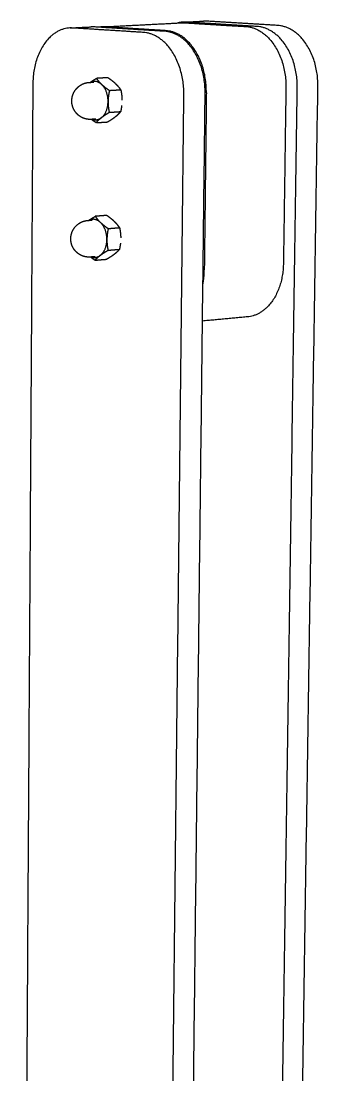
# Model space of a CAD drawing. Header units: millimetres. Extents: x -758 to 466, y 0 to 1570.
# Drawn here: x 44.1 to 143.2, y 352.5 to 704.9 of the extents above; entities that cross this region are included whole.
import ezdxf

# ---------------------------------------------------------------- set-up
doc = ezdxf.new("R2010")
doc.units = ezdxf.units.MM
doc.header["$MEASUREMENT"] = 0
doc.layers.add('Utwórz2D linie widoczne', color=7, linetype='Continuous', true_color=0x000000)

msp = doc.modelspace()

# ---------------------------------------------------------------- linework, layer by layer
at = {"layer": 'Utwórz2D linie widoczne'}
for points, weights in [([(61.37, 702.62), (48.14, 703.46), (48.02, 683.94)], [2220.96266032, 1580.8817501, 2239.86270744]), ([(68.47, 702.99), (67.95, 703.02), (67.44, 702.99)], [1, 0.998379504108, 1]), ([(72.25, 702.99), (71.2, 703.06), (70.16, 702.88)], [1, 0.993318880205, 1]), ([(105.56, 680.71), (105.79, 700.65), (92.05, 701.51)], [2191.02560776, 1546.34870574, 2201.609063]), ([(105.96, 680.97), (106.2, 700.87), (92.48, 701.73)], [2194.79024462, 1549.01070599, 2205.37369986]), ([(99.2, 704.57), (97.75, 704.66), (96.33, 704.29)], [1, 0.987746512094, 1]), ([(97.76, 704.37), (98.28, 704.39), (98.8, 704.36)], [1, 0.998422443822, 1]), ([(106.08, 704.92), (105.56, 704.95), (105.05, 704.93)], [1, 0.998438302445, 1]), ([(119.07, 703.13), (132.81, 702.29), (132.53, 682.6)], [2229.80841988, 1566.28866222, 2219.22496464]), ([(136.32, 682.6), (136.61, 702.29), (122.84, 703.13)], [2219.31844147, 1566.35476032, 2229.90189672]), ([(143.21, 683.02), (143.5, 702.66), (129.73, 703.49)], [2225.74863095, 1570.90159091, 2236.3320862]), ([(98.45, 680.27), (98.67, 700.28), (84.95, 701.14)], [2184.59541828, 1541.80187516, 2195.17887352]), ([(71, 683.74), (69.2, 685.4), (67.24, 684.44)], [2204.73391872, 1956.22454173, 2131.77445168]), ([(73.14, 678.01), (73.18, 681.72), (71, 683.74)], [2203.50877087, 1907.61884995, 2204.73391872]), ([(70.91, 672.61), (73.11, 674.3), (73.14, 678.01)], [2207.07469216, 1908.97029613, 2203.50877087]), ([(67.51, 672.06), (67.08, 672.04), (66.65, 672.07)], [1, 0.997489239497, 1]), ([(67.92, 672.09), (69.5, 671.54), (70.91, 672.61)], [2079.55996386, 2010.54503594, 2207.07469216]), ([(70.61, 637.57), (68.76, 639.32), (66.76, 638.29)], [2214.47967464, 1956.69789345, 2153.17463194]), ([(72.75, 631.84), (72.78, 635.52), (70.61, 637.57)], [2213.2545268, 1916.05892216, 2214.47967464]), ([(70.52, 626.54), (72.72, 628.16), (72.75, 631.84)], [2216.82044809, 1917.41036834, 2213.2545268]), ([(67.26, 626.01), (66.71, 625.97), (66.16, 626.02)], [1, 0.995809459711, 1]), ([(67.68, 626.05), (69.19, 625.55), (70.52, 626.54)], [2083.59997874, 2027.32920303, 2216.82044809]), ([(131.7, 623.96), (131.46, 607.1), (119.72, 606.01)], [2231.69985245, 1643.90577654, 2133.45738243]), ([(104.82, 617.02), (105.25, 619.3), (105.27, 621.69)], [2031.39138843, 2101.7863419, 2207.26513243])]:
    msp.add_rational_spline(points, weights, degree=2, dxfattribs=at)
for points in [[(60.48, 702.64), (63.96, 702.82), (67.44, 702.99)], [(84.95, 701.14), (73.16, 701.88), (61.37, 702.62)], [(92.05, 701.51), (80.26, 702.25), (68.47, 702.99)], [(71.35, 703.01), (84.56, 703.69), (97.76, 704.37)], [(92.48, 701.73), (82.37, 702.36), (72.25, 702.99)], [(98.3, 704.58), (101.68, 704.75), (105.05, 704.93)], [(98.8, 704.36), (108.93, 703.74), (119.07, 703.13)], [(122.84, 703.13), (111.02, 703.85), (99.2, 704.57)], [(129.73, 703.49), (117.91, 704.21), (106.08, 704.92)], [(48.02, 683.94), (46.06, 363.88), (44.1, 43.82)], [(66.83, 684.42), (67.59, 684.46), (68.36, 684.51)], [(73.04, 686), (71.14, 685.89), (69.24, 685.78)], [(73.59, 681.75), (75.49, 681.86), (77.39, 681.98)], [(91.29, 25.2), (94.87, 352.74), (98.45, 680.27)], [(97.97, 27.41), (101.76, 354.06), (105.56, 680.71)], [(105.96, 680.97), (105.62, 651.33), (105.27, 621.69)], [(126.93, 37), (131.63, 359.8), (136.32, 682.6)], [(132.53, 682.6), (132.11, 653.28), (131.7, 623.96)], [(133.42, 39.15), (138.31, 361.09), (143.21, 683.02)], [(77.33, 674.56), (75.43, 674.44), (73.53, 674.32)], [(69.03, 672.16), (68.27, 672.11), (67.51, 672.06)], [(69.12, 670.96), (71.02, 671.08), (72.92, 671.2)], [(66.35, 638.26), (67.11, 638.32), (67.86, 638.38)], [(72.65, 639.94), (70.76, 639.79), (68.86, 639.64)], [(73.19, 635.55), (75.09, 635.7), (76.98, 635.85)], [(76.92, 628.5), (75.02, 628.35), (73.13, 628.19)], [(68.78, 626.14), (68.02, 626.07), (67.26, 626.01)], [(68.74, 624.96), (70.63, 625.11), (72.53, 625.27)], [(119.72, 606.01), (112.2, 605.31), (104.67, 604.61)]]:
    msp.add_open_spline(points, degree=2, dxfattribs=at)
for points, weights, degree, knots in [([(61.03, 678.25), (61.03, 679.11), (61.27, 679.94), (61.56, 680.94), (62.16, 681.8), (62.91, 682.87), (64.03, 683.55), (64.15, 683.62), (64.28, 683.69), (65.47, 684.34), (66.83, 684.42)], [1, 0.990617839501, 1, 0.986417413138, 1, 0.978455140063, 1, 0.999738684416, 1, 0.976044796943, 1], 2, [0, 0, 0, 1.715537, 1.715537, 3.77904, 3.77904, 6.358956, 6.358956, 6.640554, 6.640554, 9.322139, 9.322139, 9.322139]), ([(67.14, 684.44), (67.16, 684.45), (67.19, 684.47), (67.42, 684.63), (67.63, 684.77), (68.29, 685.2), (68.75, 685.49), (69.24, 685.78)], [2208.91975971, 2208.89373217, 2208.8678508, 2208.62431074, 2208.41628878, 2207.81803756, 2207.45352253, 2207.11263326], 3, [0.004631461, 0.004631461, 0.004631461, 0.004631461, 0.004743184, 0.004743184, 0.005688934, 0.005688934, 0.007580434, 0.007580434, 0.007580434, 0.007580434]), ([(69.24, 685.78), (69.47, 685.44), (69.72, 685.1), (70.3, 684.42), (70.63, 684.08), (71, 683.74)], [2207.11263326, 2206.67062035, 2206.24628406, 2205.4485738, 2205.07558078, 2204.73391872], 3, [0.000000238, 0.000000238, 0.000000238, 0.000000238, 0.001898836, 0.001898836, 0.003797434, 0.003797434, 0.003797434, 0.003797434]), ([(75.57, 684.07), (75.4, 684.22), (75.23, 684.37), (74.84, 684.69), (74.63, 684.86), (73.98, 685.35), (73.52, 685.68), (73.04, 686)], [2208.96730972, 2209.11794217, 2209.2619565, 2209.54990561, 2209.69257745, 2210.09593895, 2210.33207056, 2210.54563865], 3, [0.003897535, 0.003897535, 0.003897535, 0.003897535, 0.004743184, 0.004743184, 0.005688934, 0.005688934, 0.007580434, 0.007580434, 0.007580434, 0.007580434]), ([(77.39, 681.98), (77.16, 682.31), (76.91, 682.65), (76.34, 683.31), (76.03, 683.63), (75.69, 683.96)], [2206.53482733, 2206.97684024, 2207.40117654, 2208.17758304, 2208.53196122, 2208.85852772], 3, [0.000000238, 0.000000238, 0.000000238, 0.000000238, 0.001898836, 0.001898836, 0.003696025, 0.003696025, 0.003696025, 0.003696025]), ([(71, 683.74), (71.18, 683.57), (71.38, 683.4), (71.78, 683.06), (71.99, 682.89), (72.65, 682.39), (73.11, 682.07), (73.59, 681.75)], [2204.73391872, 2204.5637263, 2204.40159436, 2204.09755498, 2203.95488315, 2203.55152164, 2203.31539004, 2203.10182194], 3, [0.003797434, 0.003797434, 0.003797434, 0.003797434, 0.004743184, 0.004743184, 0.005688934, 0.005688934, 0.007580434, 0.007580434, 0.007580434, 0.007580434]), ([(73.59, 681.75), (73.46, 681.14), (73.35, 680.51), (73.19, 679.26), (73.15, 678.64), (73.14, 678.01)], [2203.10182194, 2203.11543386, 2203.15039623, 2203.28094448, 2203.37686233, 2203.50877087], 3, [-0.024297078, -0.024297078, -0.024297078, -0.024297078, -0.022396704, -0.022396704, -0.020496331, -0.020496331, -0.020496331, -0.020496331]), ([(77.39, 681.98), (77.51, 681.38), (77.61, 680.77), (77.74, 679.61), (77.77, 679.05), (77.77, 678.5)], [2206.53482733, 2206.77513786, 2207.00008597, 2207.36946032, 2207.52049285, 2207.64473627], 3, [0.006792069, 0.006792069, 0.006792069, 0.006792069, 0.008690786, 0.008690786, 0.010385667, 0.010385667, 0.010385667, 0.010385667]), ([(66.65, 672.07), (65.51, 672.16), (64.48, 672.66), (63.94, 672.92), (63.46, 673.28), (62.78, 673.8), (62.27, 674.48), (61.58, 675.4), (61.27, 676.5), (61.02, 677.36), (61.03, 678.25)], [1, 0.982585944294, 1, 0.99513551981, 1, 0.99039479315, 1, 0.983197390155, 1, 0.989886349709, 1], 2, [0, 0, 0, 2.26571, 2.26571, 3.464855, 3.464855, 5.159863, 5.159863, 7.425607, 7.425607, 9.198967, 9.198967, 9.198967]), ([(73.14, 678.01), (73.14, 677.38), (73.17, 676.75), (73.31, 675.52), (73.41, 674.91), (73.53, 674.32)], [2203.50877087, 2203.6407654, 2203.81058315, 2204.2019197, 2204.42351347, 2204.66233757], 3, [-0.020496331, -0.020496331, -0.020496331, -0.020496331, -0.018594718, -0.018594718, -0.016693105, -0.016693105, -0.016693105, -0.016693105]), ([(73.53, 674.32), (73.04, 674.04), (72.57, 673.75), (71.69, 673.18), (71.28, 672.9), (70.91, 672.61)], [2204.66233757, 2205.00408001, 2205.36922417, 2206.16698057, 2206.60009714, 2207.07469216], 3, [0.000000238, 0.000000238, 0.000000238, 0.000000238, 0.001898836, 0.001898836, 0.003797434, 0.003797434, 0.003797434, 0.003797434]), ([(75.59, 672.95), (75.76, 673.08), (75.92, 673.21), (76.23, 673.47), (76.39, 673.61), (76.83, 674.03), (77.09, 674.3), (77.33, 674.56)], [2211.17796877, 2210.9650472, 2210.74460757, 2210.26769804, 2210.0090961, 2209.21576327, 2208.66357355, 2208.09534297], 3, [0.003898794, 0.003898794, 0.003898794, 0.003898794, 0.004743184, 0.004743184, 0.005688934, 0.005688934, 0.007580434, 0.007580434, 0.007580434, 0.007580434]), ([(77.68, 676.69), (77.67, 676.6), (77.66, 676.5), (77.57, 675.78), (77.46, 675.17), (77.33, 674.56)], [2207.95064849, 2207.96219331, 2207.97295472, 2208.04779421, 2208.08181524, 2208.09534297], 3, [0.012196995, 0.012196995, 0.012196995, 0.012196995, 0.012489456, 0.012489456, 0.01438941, 0.01438941, 0.01438941, 0.01438941]), ([(69.12, 670.96), (68.64, 671.28), (68.18, 671.61), (67.69, 671.98), (67.63, 672.02), (67.58, 672.07)], [2210.23366452, 2210.44776713, 2210.68433909, 2210.98821428, 2211.02368143, 2211.05971771], 3, [0.000000238, 0.000000238, 0.000000238, 0.000000238, 0.001898836, 0.001898836, 0.002145288, 0.002145288, 0.002145288, 0.002145288]), ([(70.91, 672.61), (70.72, 672.47), (70.54, 672.33), (70.21, 672.04), (70.05, 671.91), (69.61, 671.49), (69.35, 671.22), (69.12, 670.96)], [2207.07469216, 2207.31110258, 2207.55739674, 2208.06130945, 2208.31991138, 2209.11324422, 2209.66543394, 2210.23366452], 3, [0.003797434, 0.003797434, 0.003797434, 0.003797434, 0.004743184, 0.004743184, 0.005688934, 0.005688934, 0.007580434, 0.007580434, 0.007580434, 0.007580434]), ([(72.92, 671.2), (73.4, 671.49), (73.87, 671.77), (74.72, 672.32), (75.11, 672.59), (75.47, 672.86)], [2213.66666992, 2213.32492748, 2212.95978332, 2212.18306742, 2211.77450818, 2211.32907367], 3, [0.000000238, 0.000000238, 0.000000238, 0.000000238, 0.001898836, 0.001898836, 0.003697284, 0.003697284, 0.003697284, 0.003697284]), ([(60.69, 632.15), (60.69, 633.01), (60.93, 633.83), (61.21, 634.81), (61.8, 635.64), (62.52, 636.69), (63.61, 637.36), (63.82, 637.5), (64.05, 637.61), (65.13, 638.17), (66.35, 638.26)], [1, 0.990634532513, 1, 0.986728835846, 1, 0.979246148006, 1, 0.999148954522, 1, 0.980567891911, 1], 2, [0, 0, 0, 1.696803, 1.696803, 3.717594, 3.717594, 6.233062, 6.233062, 6.738801, 6.738801, 9.145774, 9.145774, 9.145774]), ([(66.69, 638.29), (66.74, 638.32), (66.79, 638.36), (67.05, 638.54), (67.26, 638.68), (67.92, 639.09), (68.38, 639.37), (68.86, 639.64)], [2218.76082267, 2218.70247029, 2218.6448033, 2218.37006667, 2218.16204471, 2217.56379349, 2217.19927846, 2216.85838919], 3, [0.004496003, 0.004496003, 0.004496003, 0.004496003, 0.004743184, 0.004743184, 0.005688934, 0.005688934, 0.007580434, 0.007580434, 0.007580434, 0.007580434]), ([(68.86, 639.64), (69.09, 639.3), (69.34, 638.96), (69.92, 638.26), (70.24, 637.92), (70.61, 637.57)], [2216.85838919, 2216.41637628, 2215.99203998, 2215.19432972, 2214.82133671, 2214.47967464], 3, [0.000000238, 0.000000238, 0.000000238, 0.000000238, 0.001898836, 0.001898836, 0.003797434, 0.003797434, 0.003797434, 0.003797434]), ([(75.17, 637.98), (75, 638.14), (74.83, 638.29), (74.44, 638.62), (74.24, 638.78), (73.59, 639.29), (73.13, 639.61), (72.65, 639.94)], [2218.71307248, 2218.86370245, 2219.00771448, 2219.29566154, 2219.43833337, 2219.84169488, 2220.07782649, 2220.29139458], 3, [0.003897548, 0.003897548, 0.003897548, 0.003897548, 0.004743184, 0.004743184, 0.005688934, 0.005688934, 0.007580434, 0.007580434, 0.007580434, 0.007580434]), ([(70.61, 637.57), (70.8, 637.39), (70.99, 637.22), (71.4, 636.88), (71.6, 636.71), (72.25, 636.2), (72.71, 635.88), (73.19, 635.55)], [2214.47967464, 2214.30948223, 2214.14735029, 2213.84331091, 2213.70063908, 2213.29727757, 2213.06114597, 2212.84757787], 3, [0.003797434, 0.003797434, 0.003797434, 0.003797434, 0.004743184, 0.004743184, 0.005688934, 0.005688934, 0.007580434, 0.007580434, 0.007580434, 0.007580434]), ([(73.19, 635.55), (73.06, 634.94), (72.95, 634.32), (72.8, 633.08), (72.76, 632.46), (72.75, 631.84)], [2212.84757787, 2212.86118979, 2212.89615216, 2213.02670041, 2213.12261826, 2213.2545268], 3, [-0.024297078, -0.024297078, -0.024297078, -0.024297078, -0.022396704, -0.022396704, -0.020496331, -0.020496331, -0.020496331, -0.020496331]), ([(76.98, 635.85), (76.75, 636.19), (76.5, 636.54), (75.94, 637.21), (75.63, 637.54), (75.28, 637.87)], [2216.28058326, 2216.72259617, 2217.14693247, 2217.92334179, 2218.27772246, 2218.60429098], 3, [0.000000238, 0.000000238, 0.000000238, 0.000000238, 0.001898836, 0.001898836, 0.003696039, 0.003696039, 0.003696039, 0.003696039]), ([(76.98, 635.85), (77.1, 635.26), (77.2, 634.66), (77.32, 633.52), (77.36, 632.98), (77.36, 632.44)], [2216.28058326, 2216.52089379, 2216.7458419, 2217.11177244, 2217.2602685, 2217.38309269], 3, [0.006792069, 0.006792069, 0.006792069, 0.006792069, 0.008690786, 0.008690786, 0.010352162, 0.010352162, 0.010352162, 0.010352162]), ([(66.16, 626.02), (65.14, 626.12), (64.22, 626.55), (63.57, 626.85), (63.01, 627.3), (62.41, 627.77), (61.95, 628.37), (61.25, 629.29), (60.93, 630.4), (60.68, 631.26), (60.69, 632.15)], [1, 0.986120046627, 1, 0.993108854662, 1, 0.992321407216, 1, 0.982594664295, 1, 0.989692401809, 1], 2, [0, 0, 0, 2.018794, 2.018794, 3.442318, 3.442318, 4.950845, 4.950845, 7.239959, 7.239959, 9.013442, 9.013442, 9.013442]), ([(72.75, 631.84), (72.74, 631.21), (72.78, 630.59), (72.91, 629.37), (73.01, 628.78), (73.13, 628.19)], [2213.2545268, 2213.38652133, 2213.55633908, 2213.94767563, 2214.1692694, 2214.4080935], 3, [-0.020496331, -0.020496331, -0.020496331, -0.020496331, -0.018594718, -0.018594718, -0.016693105, -0.016693105, -0.016693105, -0.016693105]), ([(73.13, 628.19), (72.65, 627.92), (72.18, 627.64), (71.3, 627.09), (70.9, 626.81), (70.52, 626.54)], [2214.4080935, 2214.74983593, 2215.1149801, 2215.9127365, 2216.34585307, 2216.82044809], 3, [0.000000238, 0.000000238, 0.000000238, 0.000000238, 0.001898836, 0.001898836, 0.003797434, 0.003797434, 0.003797434, 0.003797434]), ([(75.19, 626.96), (75.35, 627.09), (75.51, 627.21), (75.83, 627.46), (75.98, 627.6), (76.42, 627.99), (76.68, 628.25), (76.92, 628.5)], [2220.9237216, 2220.71080098, 2220.49036241, 2220.01345397, 2219.75485203, 2218.9615192, 2218.40932948, 2217.84109889], 3, [0.003898798, 0.003898798, 0.003898798, 0.003898798, 0.004743184, 0.004743184, 0.005688934, 0.005688934, 0.007580434, 0.007580434, 0.007580434, 0.007580434]), ([(77.28, 630.71), (77.26, 630.59), (77.25, 630.46), (77.15, 629.72), (77.05, 629.11), (76.92, 628.5)], [2217.68493368, 2217.70089278, 2217.71547542, 2217.79355014, 2217.82757117, 2217.84109889], 3, [0.012102219, 0.012102219, 0.012102219, 0.012102219, 0.012489456, 0.012489456, 0.01438941, 0.01438941, 0.01438941, 0.01438941]), ([(68.74, 624.96), (68.26, 625.28), (67.8, 625.61), (67.35, 625.97), (67.32, 625.99), (67.29, 626.01)], [2219.97942045, 2220.19352306, 2220.43009502, 2220.71688436, 2220.73485615, 2220.7529744], 3, [0.000000238, 0.000000238, 0.000000238, 0.000000238, 0.001898836, 0.001898836, 0.002024679, 0.002024679, 0.002024679, 0.002024679]), ([(70.52, 626.54), (70.34, 626.4), (70.16, 626.26), (69.83, 625.99), (69.67, 625.86), (69.23, 625.47), (68.97, 625.21), (68.74, 624.96)], [2216.82044809, 2217.05685851, 2217.30315267, 2217.80706538, 2218.06566731, 2218.85900014, 2219.41118987, 2219.97942045], 3, [0.003797434, 0.003797434, 0.003797434, 0.003797434, 0.004743184, 0.004743184, 0.005688934, 0.005688934, 0.007580434, 0.007580434, 0.007580434, 0.007580434]), ([(72.53, 625.27), (73.01, 625.55), (73.47, 625.82), (74.32, 626.35), (74.71, 626.61), (75.07, 626.88)], [2223.41242584, 2223.07068341, 2222.70553925, 2221.92882258, 2221.52026244, 2221.07482686], 3, [0.000000238, 0.000000238, 0.000000238, 0.000000238, 0.001898836, 0.001898836, 0.003697288, 0.003697288, 0.003697288, 0.003697288])]:
    msp.add_rational_spline(points, weights, degree=degree, knots=knots, dxfattribs=at)

doc.saveas('drawing.dxf')
